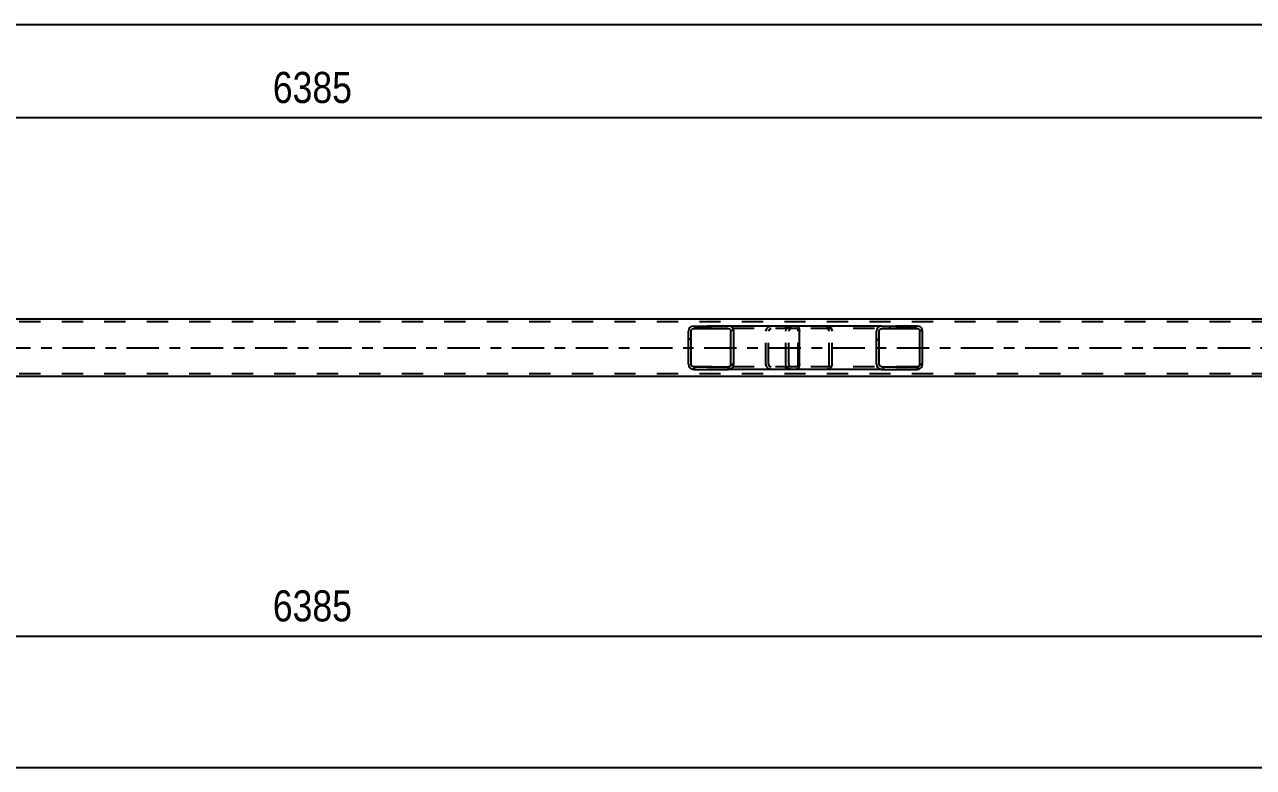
# Model space of a CAD drawing. Header units: millimetres. Extents: x 0 to 841, y 0 to 594.
# Drawn here: x 433.4 to 546.7, y 185.4 to 253.9 of the extents above; entities that cross this region are included whole.
import ezdxf

# ---------------------------------------------------------------- set-up
doc = ezdxf.new("R2010")
doc.units = ezdxf.units.MM
doc.linetypes.add('DXK_LINE_DOT2', pattern=[3.9198, 1.9599, -1.9599])
doc.linetypes.add('DXK_LINE_DOT3', pattern=[5.9187, 2.979, -0.9799, 0.9799, -0.9799])
doc.styles.add('Arial Narrow', font='ARIALN.TTF', dxfattribs={"height": 0.2})

# ---------------------------------------------------------------- blocks, each defined once
blk = doc.blocks.new('Part-717034467-3143 - 3060')
at = {"linetype": 'Continuous'}
h = blk.add_hatch(dxfattribs=at)
h.set_pattern_fill('', scale=0.7, style=0, pattern_type=0)
h.set_pattern_definition([(45, (498.788, 225.8123), (-1.57154, 1.57154), [])])
h.paths.add_polyline_path([(498.83, 225.63), (498.79, 225.81), (498.68, 225.97), (498.52, 226.07), (498.32, 226.11), (495.14, 226.11), (494.95, 226.07), (494.78, 225.97), (494.67, 225.81), (494.64, 225.63), (494.64, 222.59), (494.67, 222.4), (494.78, 222.25), (494.95, 222.15), (495.14, 222.11), (498.32, 222.11), (498.52, 222.15), (498.68, 222.25), (498.79, 222.4), (498.83, 222.59)])
h.paths.add_polyline_path([(498.56, 222.5), (498.5, 222.42), (498.42, 222.37), (498.32, 222.35), (495.14, 222.35), (495.04, 222.37), (494.96, 222.42), (494.91, 222.5), (494.89, 222.59), (494.89, 225.63), (494.91, 225.72), (494.96, 225.8), (495.04, 225.85), (495.14, 225.87), (498.32, 225.87), (498.42, 225.85), (498.5, 225.8), (498.56, 225.72), (498.57, 225.63), (498.57, 222.59)])
at = {"color": 2, "linetype": 'Continuous'}
for p, q in [((494.67, 225.81), (494.64, 225.63)), ((494.64, 222.59), (494.64, 225.63)), ((494.89, 225.63), (494.91, 225.72)), ((494.89, 222.59), (494.89, 225.63)), ((494.91, 225.72), (494.96, 225.8)), ((495.14, 226.11), (494.95, 226.07)), ((494.96, 225.8), (495.04, 225.85)), ((495.04, 225.85), (495.14, 225.87)), ((495.14, 226.11), (498.32, 226.11)), ((495.14, 225.87), (498.32, 225.87)), ((504.62, 226.11), (498.32, 226.11)), ((498.52, 226.07), (498.32, 226.11)), ((498.32, 225.87), (498.42, 225.85)), ((498.42, 225.85), (498.5, 225.8)), ((498.5, 225.8), (498.56, 225.72)), ((498.56, 225.72), (498.57, 225.63)), ((498.57, 222.59), (498.57, 225.63)), ((498.83, 225.63), (498.79, 225.81)), ((498.83, 222.59), (498.83, 225.63)), ((504.62, 226.11), (504.73, 226.07)), ((504.73, 226.07), (504.82, 225.97)), ((504.82, 225.97), (504.87, 225.81)), ((504.87, 225.81), (504.9, 225.63)), ((504.9, 222.59), (504.9, 225.63)), ((494.64, 222.59), (494.67, 222.4)), ((494.91, 222.5), (494.89, 222.59)), ((494.96, 222.42), (494.91, 222.5)), ((494.95, 222.15), (495.14, 222.11)), ((495.04, 222.37), (494.96, 222.42)), ((495.14, 222.35), (495.04, 222.37)), ((495.14, 222.35), (498.32, 222.35)), ((498.42, 222.37), (498.32, 222.35)), ((498.32, 222.11), (498.52, 222.15)), ((498.5, 222.42), (498.42, 222.37)), ((498.56, 222.5), (498.5, 222.42)), ((498.57, 222.59), (498.56, 222.5)), ((498.79, 222.4), (498.83, 222.59)), ((504.73, 222.15), (504.62, 222.11)), ((504.82, 222.25), (504.73, 222.15)), ((504.87, 222.4), (504.82, 222.25)), ((504.9, 222.59), (504.87, 222.4)), ((495.14, 222.11), (498.32, 222.11)), ((504.62, 222.11), (498.32, 222.11))]:
    blk.add_line(p, q, dxfattribs=at)
at = {"color": 7, "linetype": 'DXK_LINE_DOT2'}
for p, q in [((498.32, 226.11), (495.14, 226.11)), ((504.62, 225.87), (495.14, 225.87)), ((501.79, 225.63), (501.83, 225.81)), ((501.79, 222.59), (501.79, 225.63)), ((502.06, 225.72), (502.04, 225.63)), ((502.04, 222.59), (502.04, 225.63)), ((502.11, 225.8), (502.06, 225.72)), ((502.1, 226.07), (502.29, 226.11)), ((502.11, 225.8), (502.13, 225.81)), ((502.13, 225.81), (502.19, 225.85)), ((502.19, 225.85), (502.29, 225.87)), ((503.63, 225.87), (503.63, 226.11)), ((504.68, 225.85), (504.62, 225.87)), ((504.72, 225.8), (504.68, 225.85)), ((504.75, 225.72), (504.72, 225.8)), ((504.76, 225.63), (504.75, 225.72)), ((504.76, 222.59), (504.76, 225.63)), ((504.62, 222.35), (495.14, 222.35)), ((501.83, 222.4), (501.79, 222.59)), ((502.04, 222.59), (502.06, 222.5)), ((502.06, 222.5), (502.11, 222.42)), ((502.29, 222.11), (502.1, 222.15)), ((502.11, 222.42), (502.13, 222.4)), ((502.13, 222.4), (502.19, 222.37)), ((502.19, 222.37), (502.29, 222.35)), ((503.63, 222.11), (503.63, 222.35)), ((504.62, 222.35), (504.68, 222.37)), ((504.68, 222.37), (504.72, 222.42)), ((504.72, 222.42), (504.75, 222.5)), ((504.75, 222.5), (504.76, 222.59)), ((498.32, 222.11), (495.14, 222.11))]:
    blk.add_line(p, q, dxfattribs=at)
at = {"color": 2, "linetype": 'Continuous'}
for centre, start, end in [((495.12, 225.61), 111.1941, 156.1506), ((498.34, 225.61), 23.8494, 68.8059), ((495.12, 222.6), 203.8494, 248.8059), ((498.34, 222.6), 291.1941, 336.1506)]:
    blk.add_arc(centre, 0.492, start, end, dxfattribs=at)
at = {"color": 7, "linetype": 'DXK_LINE_DOT2'}
for centre, start, end in [((502.28, 225.61), 111.1941, 156.1506), ((502.28, 222.6), 203.8494, 248.8059)]:
    blk.add_arc(centre, 0.492, start, end, dxfattribs=at)
blk = doc.blocks.new('Part-717034467-3149 - 3060')
at = {"color": 2, "linetype": 'Continuous'}
for p, q in [((728.88, 226.75), (69.96, 226.75)), ((586.88, 221.47), (337.47, 221.47))]:
    blk.add_line(p, q, dxfattribs=at)
at = {"color": 7, "linetype": 'DXK_LINE_DOT2'}
for p, q in [((728.88, 226.51), (69.96, 226.51)), ((728.88, 221.71), (69.96, 221.71))]:
    blk.add_line(p, q, dxfattribs=at)
at = {"color": 7, "linetype": 'DXK_LINE_DOT3'}
blk.add_line((69.96, 224.11), (728.88, 224.11), dxfattribs=at)
blk = doc.blocks.new('Part-717034467-3219 - 3060')
at = {"linetype": 'Continuous'}
h = blk.add_hatch(dxfattribs=at)
h.set_pattern_fill('', scale=0.7, style=0, pattern_type=0)
h.set_pattern_definition([(45, (516.1996, 225.8123), (-1.57154, 1.57154), [])])
h.paths.add_polyline_path([(516.24, 225.63), (516.2, 225.81), (516.09, 225.97), (515.92, 226.07), (515.73, 226.11), (512.49, 226.11), (512.3, 226.07), (512.13, 225.97), (512.02, 225.81), (511.98, 225.63), (511.98, 222.59), (512.02, 222.4), (512.13, 222.25), (512.3, 222.15), (512.49, 222.11), (515.73, 222.11), (515.92, 222.15), (516.09, 222.25), (516.2, 222.4), (516.24, 222.59)])
h.paths.add_polyline_path([(515.96, 222.5), (515.91, 222.42), (515.83, 222.37), (515.73, 222.35), (512.49, 222.35), (512.39, 222.37), (512.31, 222.42), (512.26, 222.5), (512.24, 222.59), (512.24, 225.63), (512.26, 225.72), (512.31, 225.8), (512.39, 225.85), (512.49, 225.87), (515.73, 225.87), (515.83, 225.85), (515.91, 225.8), (515.96, 225.72), (515.98, 225.63), (515.98, 222.59)])
at = {"color": 7, "linetype": 'DXK_LINE_DOT2'}
for p, q in [((503.63, 225.63), (503.67, 225.81)), ((503.63, 222.59), (503.63, 225.63)), ((503.91, 225.72), (503.89, 225.63)), ((503.89, 222.59), (503.89, 225.63)), ((503.96, 225.8), (503.91, 225.72)), ((503.95, 226.07), (504.14, 226.11)), ((504.05, 225.85), (503.96, 225.8)), ((504.14, 225.87), (504.05, 225.85)), ((504.62, 226.11), (504.14, 226.11)), ((515.73, 225.87), (504.14, 225.87)), ((507.38, 226.11), (507.57, 226.07)), ((507.48, 225.85), (507.38, 225.87)), ((507.56, 225.8), (507.48, 225.85)), ((507.61, 225.72), (507.56, 225.8)), ((507.63, 225.63), (507.61, 225.72)), ((507.63, 222.59), (507.63, 225.63)), ((507.85, 225.81), (507.89, 225.63)), ((507.89, 222.59), (507.89, 225.63)), ((515.73, 226.11), (512.49, 226.11)), ((503.67, 222.4), (503.63, 222.59)), ((503.89, 222.59), (503.91, 222.5)), ((503.91, 222.5), (503.96, 222.42)), ((504.14, 222.11), (503.95, 222.15)), ((503.96, 222.42), (504.05, 222.37)), ((504.05, 222.37), (504.14, 222.35)), ((515.73, 222.35), (504.14, 222.35)), ((507.38, 222.35), (507.48, 222.37)), ((507.57, 222.15), (507.38, 222.11)), ((507.48, 222.37), (507.56, 222.42)), ((507.56, 222.42), (507.61, 222.5)), ((507.61, 222.5), (507.63, 222.59)), ((507.89, 222.59), (507.85, 222.4)), ((504.62, 222.11), (504.14, 222.11)), ((515.73, 222.11), (512.49, 222.11))]:
    blk.add_line(p, q, dxfattribs=at)
at = {"color": 2, "linetype": 'Continuous'}
for p, q in [((512.49, 226.11), (504.62, 226.11)), ((512.02, 225.81), (511.98, 225.63)), ((511.98, 222.59), (511.98, 225.63)), ((512.24, 225.63), (512.26, 225.72)), ((512.24, 222.59), (512.24, 225.63)), ((512.26, 225.72), (512.31, 225.8)), ((512.49, 226.11), (512.3, 226.07)), ((512.31, 225.8), (512.39, 225.85)), ((512.39, 225.85), (512.49, 225.87)), ((512.49, 226.11), (515.73, 226.11)), ((512.49, 225.87), (515.73, 225.87)), ((515.92, 226.07), (515.73, 226.11)), ((515.73, 225.87), (515.83, 225.85)), ((515.83, 225.85), (515.91, 225.8)), ((515.91, 225.8), (515.96, 225.72)), ((515.96, 225.72), (515.98, 225.63)), ((515.98, 222.59), (515.98, 225.63)), ((516.24, 225.63), (516.2, 225.81)), ((516.24, 222.59), (516.24, 225.63)), ((511.98, 222.59), (512.02, 222.4)), ((512.26, 222.5), (512.24, 222.59)), ((512.31, 222.42), (512.26, 222.5)), ((512.3, 222.15), (512.49, 222.11)), ((512.39, 222.37), (512.31, 222.42)), ((512.49, 222.35), (512.39, 222.37)), ((512.49, 222.35), (515.73, 222.35)), ((515.83, 222.37), (515.73, 222.35)), ((515.73, 222.11), (515.92, 222.15)), ((515.91, 222.42), (515.83, 222.37)), ((515.96, 222.5), (515.91, 222.42)), ((515.98, 222.59), (515.96, 222.5)), ((516.2, 222.4), (516.24, 222.59)), ((512.49, 222.11), (504.62, 222.11)), ((512.49, 222.11), (515.73, 222.11))]:
    blk.add_line(p, q, dxfattribs=at)
at = {"color": 7, "linetype": 'DXK_LINE_DOT2'}
for centre, start, end in [((504.12, 225.61), 110.7583, 155.6801), ((507.4, 225.61), 24.3199, 69.2417), ((504.12, 222.61), 204.3199, 249.2417), ((507.4, 222.61), 290.7583, 335.6801)]:
    blk.add_arc(centre, 0.496, start, end, dxfattribs=at)
at = {"color": 2, "linetype": 'Continuous'}
for centre, start, end in [((512.47, 225.61), 110.7583, 155.68), ((515.75, 225.61), 24.32, 69.2417), ((512.47, 222.61), 204.32, 249.2417), ((515.75, 222.61), 290.7583, 335.68)]:
    blk.add_arc(centre, 0.496, start, end, dxfattribs=at)
blk = doc.blocks.new('StraightDimension-717034467-3443 - 3060')
at = {"color": 7, "linetype": 'Continuous'}
blk.add_line((332.27, 197.53), (587.68, 197.53), dxfattribs=at)
at = {"color": 0}
blk.add_wipeout([(464.23, 198.28), (464.23, 202.48), (455.72, 202.48), (455.72, 198.28)], dxfattribs=at)
at = {"color": 3, "style": 'Arial Narrow'}
blk.add_text('6385', height=2.863, dxfattribs=at).set_placement((456.32, 198.88))
blk = doc.blocks.new('StraightDimension-717034467-3464 - 3060')
at = {"color": 7, "linetype": 'Continuous'}
blk.add_line((332.27, 245.32), (587.68, 245.32), dxfattribs=at)
at = {"color": 0}
blk.add_wipeout([(464.23, 246.07), (464.23, 250.27), (455.72, 250.27), (455.72, 246.07)], dxfattribs=at)
at = {"color": 3, "style": 'Arial Narrow'}
blk.add_text('6385', height=2.863, dxfattribs=at).set_placement((456.32, 246.67))
blk = doc.blocks.new('StraightDimension-717034467-3575 - 3060')
at = {"color": 7, "linetype": 'Continuous'}
blk.add_line((60.7, 185.42), (738.14, 185.42), dxfattribs=at)
blk = doc.blocks.new('StraightDimension-717034467-8409 - 3060')
at = {"color": 7, "linetype": 'Continuous'}
blk.add_line((61.34, 253.9), (737.5, 253.9), dxfattribs=at)

msp = doc.modelspace()

# ---------------------------------------------------------------- block references
for name in ['StraightDimension-717034467-3464 - 3060', 'Part-717034467-3149 - 3060', 'Part-717034467-3143 - 3060', 'Part-717034467-3219 - 3060', 'StraightDimension-717034467-3443 - 3060']:
    msp.add_blockref(name, (0, 0))

# ---------------------------------------------------------------- next in the draw order: block references
for name in ['StraightDimension-717034467-8409 - 3060', 'StraightDimension-717034467-3575 - 3060']:
    msp.add_blockref(name, (0, 0))

doc.saveas('drawing.dxf')
